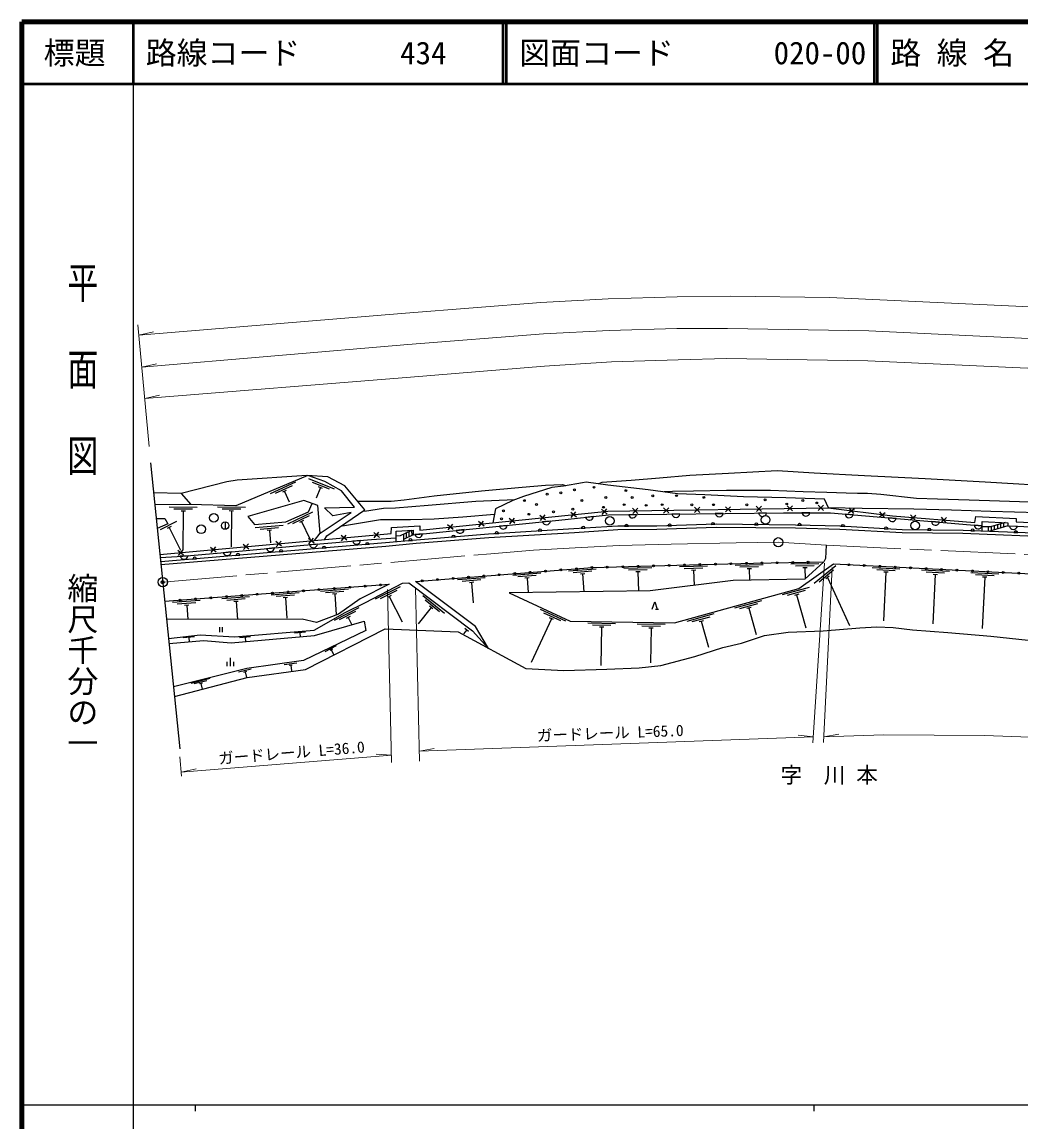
# Model space of a CAD drawing. Units: millimetres, scale not verified. Extents: x 40000 to 680000, y 20000 to 380000.
# Drawn here: x 40000 to 201350, y 202409 to 380000 of the extents above; entities that cross this region are included whole.
import ezdxf
from ezdxf.enums import TextEntityAlignment as Align

# ---------------------------------------------------------------- set-up
doc = ezdxf.new("R2010")
doc.units = ezdxf.units.MM
doc.header["$LTSCALE"] = 1000
doc.header["$PDMODE"] = 32
doc.header["$PDSIZE"] = 500
doc.linetypes.add('CHAIN', pattern=[18.5, 12, -1.5, 3.5, -1.5])
for name, color, linetype, lineweight in [('M-BGD', 7, 'Continuous', 25), ('M-BMK', 2, 'CHAIN', 13), ('M-BMK-OTRS', 5, 'Continuous', 25), ('M-BMK-SRVR', 3, 'Continuous', 25), ('M-STR-HTXT', 7, 'Continuous', 13), ('M-TTL', 2, 'Continuous', 140), ('M-TTL-BAND', 7, 'Continuous', 25), ('M-TTL-LINE', 7, 'Continuous', 50)]:
    doc.layers.add(name, color=color, linetype=linetype, lineweight=lineweight)
for name, color, linetype in [('M-BMK-HTXT', 7, 'Continuous'), ('M-OTRS', 6, 'Continuous'), ('M-TTL-TXT', 7, 'Continuous')]:
    doc.layers.add(name, color=color, linetype=linetype)
doc.styles.add('@ＭＳ ゴシック', font='')
doc.styles.add('ＭＳ ゴシック', font='')
doc.styles.get('@ＭＳ ゴシック').set_extended_font_data('@MS Gothic')
doc.styles.get('ＭＳ ゴシック').set_extended_font_data('MS Gothic')

msp = doc.modelspace()

# ---------------------------------------------------------------- linework, layer by layer
at = {"layer": 'M-BGD'}
for p, q in [((84219, 305632), (80122, 303772)), ((90551, 304497), (86367, 306154)), ((89743, 304494), (86954, 305599)), ((65720, 303808), (67300, 302044)), ((83660, 305048), (80929, 303808)), ((82737, 304300), (82100, 304011)), ((82418, 304155), (83187, 302461)), ((88238, 304768), (87554, 303038)), ((88564, 304639), (87913, 304896)), ((169571, 301073), (168711, 301905)), ((168733, 301064), (169560, 301919)), ((68314, 301553), (63814, 301576)), ((67563, 301257), (64563, 301272)), ((66411, 300963), (65711, 300966)), ((66061, 300965), (66030, 294720)), ((76118, 301568), (71619, 301590)), ((75367, 301271), (72367, 301286)), ((74216, 300977), (73516, 300981)), ((73866, 300979), (73837, 295207)), ((86970, 300781), (82912, 298836)), ((86424, 300187), (83718, 298890)), ((124661, 299498), (123735, 300256)), ((123827, 299420), (124580, 300340)), ((129636, 299996), (128711, 300753)), ((128802, 299917), (129555, 300837)), ((134611, 300493), (133686, 301250)), ((133777, 300414), (134530, 301335)), ((139373, 300400), (138085, 300385)), ((139575, 300585), (138715, 301417)), ((138737, 300576), (139564, 301430)), ((144574, 300666), (143715, 301498)), ((143736, 300657), (144563, 301512)), ((146373, 300485), (145085, 300469)), ((149573, 300747), (148714, 301579)), ((148735, 300739), (149562, 301593)), ((153372, 300569), (152084, 300554)), ((154573, 300829), (153713, 301661)), ((153735, 300820), (154562, 301675)), ((159572, 300910), (158713, 301742)), ((158734, 300901), (159561, 301756)), ((160372, 300653), (159084, 300638)), ((164571, 300992), (163712, 301823)), ((163733, 300983), (164560, 301837)), ((167372, 300680), (166083, 300682)), ((174358, 300362), (173075, 300472)), ((173645, 300663), (174586, 301391)), ((174476, 300552), (173744, 301498)), ((178605, 300033), (179546, 300761)), ((179436, 299922), (178704, 300868)), ((183599, 299537), (184504, 300308)), ((184434, 299465), (183658, 300375)), ((65001, 299263), (62315, 297928)), ((64105, 298483), (63478, 298171)), ((72839, 299220), (72839, 298020)), ((82204, 298625), (77719, 298251)), ((85516, 299419), (84885, 299116)), ((85201, 299268), (86534, 296485)), ((109735, 298007), (108810, 298764)), ((108901, 297928), (109654, 298849)), ((114711, 298504), (113785, 299262)), ((113876, 298425), (114629, 299346)), ((118461, 298656), (117179, 298529)), ((119686, 299001), (118760, 299759)), ((118851, 298923), (119604, 299843)), ((125427, 299347), (124145, 299220)), ((132388, 300084), (131107, 299947)), ((137405, 298529), (138030, 298526)), ((144403, 298568), (145029, 298590)), ((151399, 298810), (152025, 298832)), ((158398, 298769), (159024, 298761)), ((165398, 298683), (166023, 298668)), ((172395, 298506), (173020, 298471)), ((181332, 299761), (180049, 299871)), ((188306, 299160), (187023, 299271)), ((188584, 299141), (189488, 299913)), ((189419, 299070), (188643, 299980)), ((195228, 298559), (193945, 298670)), ((196236, 297679), (196238, 298419)), ((199363, 298561), (196326, 297675)), ((196737, 297795), (196738, 298472)), ((197237, 297941), (197239, 298618)), ((197737, 298087), (197739, 298764)), ((198238, 298233), (198239, 298910)), ((198738, 298378), (198740, 299056)), ((200925, 298496), (199638, 298549)), ((62304, 293925), (99671, 297319)), ((63791, 298327), (65629, 294631)), ((81481, 298263), (78492, 298014)), ((80360, 297869), (79663, 297811)), ((80012, 297840), (80178, 295850)), ((86395, 295695), (87156, 296608)), ((92508, 296245), (91590, 297011)), ((91673, 296174), (92435, 297088)), ((97787, 296725), (96868, 297490)), ((96951, 296654), (97713, 297567)), ((100500, 295993), (100508, 297708)), ((100508, 297708), (103231, 297857)), ((101654, 297215), (101672, 296097)), ((103247, 297148), (101668, 296383)), ((102101, 297431), (102114, 296599)), ((102547, 297647), (102561, 296815)), ((102994, 297844), (103007, 297032)), ((103231, 297857), (103247, 297148)), ((104774, 297299), (103492, 297172)), ((109464, 296756), (110088, 296808)), ((111495, 297966), (110213, 297839)), ((116442, 297314), (117067, 297353)), ((123428, 297748), (124053, 297787)), ((130415, 298180), (131040, 298217)), ((179385, 298121), (180010, 298086)), ((186380, 297910), (187006, 297903)), ((193379, 297791), (194004, 297766)), ((200373, 297516), (200999, 297492)), ((71395, 294327), (70476, 295093)), ((70560, 294256), (71321, 295170)), ((76673, 294807), (75755, 295573)), ((75838, 294736), (76600, 295649)), ((80799, 295003), (79516, 294885)), ((81952, 295286), (81033, 296052)), ((81117, 295215), (81878, 296129)), ((87230, 295766), (86311, 296531)), ((87771, 295624), (86488, 295517)), ((88540, 294980), (89163, 295033)), ((94747, 296204), (93463, 296098)), ((95515, 295566), (96139, 295619)), ((102489, 296169), (103112, 296224)), ((66117, 293848), (65198, 294614)), ((65282, 293777), (66043, 294690)), ((66855, 293752), (65569, 293670)), ((67613, 293222), (68237, 293275)), ((73828, 294363), (72545, 294246)), ((74589, 293808), (75212, 293861)), ((81564, 294394), (82188, 294447)), ((132830, 291589), (128343, 291249)), ((141814, 291812), (137316, 291685)), ((141073, 291491), (138074, 291406)), ((150810, 292060), (146312, 291938)), ((150069, 291740), (147070, 291658)), ((148927, 291409), (148227, 291390)), ((148577, 291399), (148644, 288967)), ((159807, 292305), (155308, 292183)), ((159065, 291985), (156066, 291903)), ((157924, 291654), (157224, 291635)), ((157574, 291644), (157624, 289815)), ((168803, 292442), (164303, 292365)), ((168058, 292129), (165058, 292078)), ((166913, 291810), (166213, 291798)), ((166563, 291804), (166594, 290001)), ((171568, 292107), (168083, 289259)), ((171177, 291400), (168854, 289501)), ((181934, 291583), (177440, 291809)), ((181170, 291321), (178174, 291472)), ((189924, 291182), (185430, 291408)), ((114885, 290202), (110399, 289846)), ((114161, 289844), (111170, 289606)), ((123856, 290914), (119371, 290558)), ((123133, 290556), (120142, 290318)), ((122010, 290166), (121312, 290110)), ((121661, 290138), (121847, 287800)), ((132105, 291233), (129113, 291007)), ((130981, 290848), (130283, 290795)), ((130632, 290821), (130851, 287924)), ((139932, 291158), (139232, 291139)), ((139582, 291148), (139669, 288045)), ((170476, 290440), (169934, 289997)), ((170205, 290218), (173784, 282486)), ((179657, 291097), (179261, 283208)), ((180007, 291080), (179307, 291115)), ((189160, 290920), (186164, 291071)), ((187647, 290696), (187247, 282727)), ((187996, 290678), (187297, 290713)), ((197914, 290781), (193420, 291007)), ((197150, 290519), (194154, 290670)), ((195637, 290295), (195220, 282001)), ((195986, 290277), (195287, 290312)), ((63076, 286384), (99340, 289136)), ((84786, 287731), (80299, 287390)), ((92763, 288336), (88276, 287995)), ((92038, 287980), (89047, 287753)), ((101127, 288736), (97109, 286708)), ((100592, 288130), (97914, 286778)), ((113038, 289454), (112340, 289398)), ((112689, 289426), (112950, 286135)), ((167242, 288615), (162905, 287413)), ((166599, 288126), (163708, 287324)), ((68832, 286520), (64345, 286180)), ((68107, 286164), (65116, 285937)), ((76809, 287125), (72322, 286785)), ((76084, 286770), (73093, 286543)), ((74960, 286383), (74262, 286330)), ((74611, 286357), (74830, 283475)), ((84061, 287375), (81070, 287148)), ((82937, 286989), (82239, 286936)), ((82588, 286962), (82838, 283670)), ((90914, 287594), (90216, 287541)), ((90565, 287567), (90815, 284275)), ((99701, 287344), (99076, 287028)), ((99388, 287186), (101467, 283069)), ((108297, 284443), (104804, 287280)), ((107526, 284683), (105197, 286575)), ((159533, 286477), (155196, 285275)), ((158890, 285988), (155999, 285186)), ((165571, 287529), (164897, 287342)), ((165234, 287436), (166718, 282085)), ((66983, 285778), (66285, 285725)), ((66634, 285752), (66809, 283438)), ((94469, 285340), (90452, 283312)), ((93935, 284734), (91256, 283382)), ((106172, 285396), (104035, 282765)), ((106444, 285175), (105900, 285617)), ((127913, 283179), (123830, 285070)), ((127107, 283222), (124384, 284482)), ((142425, 285114), (142926, 285114)), ((151824, 284339), (147487, 283137)), ((157862, 285391), (157188, 285204)), ((157525, 285298), (158717, 280999)), ((93043, 283948), (92418, 283632)), ((92731, 283790), (93329, 282605)), ((125619, 283580), (122337, 276489)), ((125937, 283433), (125302, 283727)), ((135976, 282762), (131477, 282842)), ((135221, 282475), (132221, 282528)), ((143975, 282619), (139475, 282699)), ((143219, 282333), (140220, 282386)), ((151181, 283850), (148290, 283048)), ((150153, 283254), (149478, 283067)), ((149816, 283160), (150980, 278960)), ((67868, 280621), (66075, 280464)), ((71917, 282208), (71917, 281425)), ((72384, 282208), (72384, 281425)), ((76952, 280637), (75159, 280479)), ((85831, 281378), (84038, 281221)), ((84935, 281300), (84991, 280663)), ((111892, 281752), (111369, 281108)), ((112164, 281531), (111621, 281972)), ((134065, 282195), (133366, 282208)), ((133715, 282202), (133605, 276017)), ((142064, 282053), (141364, 282066)), ((141714, 282059), (141614, 276444)), ((66972, 280543), (67032, 279853)), ((76056, 280558), (76116, 279869)), ((90805, 279209), (88940, 278246)), ((73701, 275917), (73701, 277245)), ((90187, 278653), (89751, 278429)), ((89969, 278541), (90396, 277715)), ((73168, 275917), (73168, 276613)), ((74234, 275917), (74234, 276613)), ((77032, 275428), (74995, 274917)), ((84452, 276411), (82373, 276117)), ((83685, 276090), (83199, 276022)), ((83442, 276056), (83572, 275136)), ((70354, 273895), (67298, 273129)), ((69895, 273564), (67859, 273053)), ((76303, 275029), (75827, 274910)), ((76065, 274969), (76291, 274067)), ((69166, 273164), (68690, 273045)), ((68928, 273105), (69154, 272203))]:
    msp.add_line(p, q, dxfattribs=at)
for points in [[(255011, 302201), (249052, 302428), (244008, 302788), (239399, 302932), (235340, 303022), (230408, 303381), (224877, 303777), (208393, 304860), (195720, 305652), (185999, 306156), (176187, 306661), (168050, 307093), (162074, 307453), (154210, 307021), (147993, 306738), (143080, 306297), (138502, 305935), (134525, 305637), (133724, 305564), (133212, 305364)], [(88931, 296343), (89306, 296984), (95445, 301147), (92199, 305074), (89425, 306480), (86036, 306718), (74787, 305955), (73117, 305673), (65720, 303808), (61279, 303940)], [(91667, 304244), (88979, 305752), (86194, 306707), (74548, 301806), (67202, 302047), (61482, 301955)], [(170396, 301500), (169740, 302899), (163501, 303087), (156618, 303292), (150419, 303600), (145956, 303773), (141230, 304389), (134688, 305176), (131195, 305621), (130597, 305549), (127568, 305020), (125670, 304761), (121060, 303346), (119368, 302691), (116534, 301344), (116116, 299072)], [(87314, 296197), (88187, 297380), (93200, 300760), (90236, 300183), (88903, 301476), (93777, 301615), (91667, 304244)], [(94349, 302586), (99680, 302595), (101802, 302784), (106645, 303415), (114291, 304223), (120856, 304840), (124617, 305129), (127319, 305256), (127921, 305082)], [(253432, 300372), (246192, 300704), (238317, 300916), (231805, 301057), (225766, 301339), (221588, 301480), (211557, 302116), (204565, 302363), (193105, 302716), (188019, 302892), (184619, 302999), (178862, 303670), (176707, 303811), (175048, 303811), (173246, 303881), (170103, 303952), (166275, 304093), (161013, 304305), (153878, 304305), (148547, 304177), (145161, 304123), (143796, 304054)], [(88187, 297380), (87812, 301861), (85540, 302693), (76519, 300085), (77598, 298803), (82660, 299230), (86327, 300827), (86906, 302193)], [(119677, 302810), (113348, 302491), (105648, 301890), (100390, 301439), (98430, 301364), (95383, 300911)], [(116368, 300439), (111250, 299969), (106627, 299637), (102794, 299544), (97946, 299544), (91805, 298530)], [(103247, 297148), (126803, 299484), (134819, 300346), (163103, 300686), (170722, 300675), (195228, 298564)], [(104302, 297891), (134721, 300931), (170312, 301510), (180738, 300185), (194060, 299128)], [(225291, 300008), (218753, 300251), (211310, 300599), (204285, 300703), (196624, 300877), (190259, 301120), (184173, 301259), (175815, 301364), (170396, 301500)], [(61704, 299787), (63100, 299794), (63590, 298927), (61869, 298172)], [(340463, 294227), (330126, 291364), (321996, 291686), (305928, 292412), (283593, 293418), (266853, 294257), (248659, 295152), (228502, 296215), (207901, 297221), (192132, 297839), (182287, 297961), (172214, 298516), (165053, 298692), (152245, 298840), (142648, 298507), (136323, 298533), (129232, 298109), (115408, 297250), (103789, 296284), (98780, 295840), (62430, 292787)], [(62467, 292338), (98828, 295282), (103729, 295772), (115448, 296699), (129322, 297509), (136347, 298003), (142658, 298057), (152251, 298390), (165044, 298242), (172196, 298066), (182272, 297511), (192121, 297390), (207881, 296772), (228480, 295765), (248636, 294703), (266831, 293808), (283571, 292969), (305908, 291963), (321977, 291236), (330089, 290939), (342091, 294304), (346421, 296340)], [(99671, 297319), (99727, 298313), (104302, 298561), (104302, 297891)], [(194060, 299128), (194189, 300088), (200739, 299759), (200739, 299228)], [(195228, 297718), (195229, 299306), (199388, 299095), (199363, 298561)], [(198951, 299118), (196558, 298420), (195228, 298417)], [(199363, 298561), (244507, 296704), (245961, 296644), (249857, 297014), (277513, 296320), (290287, 294461), (309323, 294467), (329777, 293403), (340032, 295480)], [(200739, 299228), (245543, 297241), (250425, 297734), (277190, 297042), (290941, 295011), (309682, 294896), (322024, 294263), (329614, 293894), (335602, 294804), (339713, 295674)], [(62351, 293466), (66026, 293699), (72147, 294209), (85557, 295439), (96493, 296350), (100441, 296661)], [(102949, 297841), (101141, 296982), (100504, 296927)], [(170009, 295439), (169915, 293294), (169605, 292755)], [(103646, 289611), (122632, 291118), (132167, 291840), (145852, 292226), (158240, 292563), (169605, 292755)], [(169605, 292755), (166575, 289984), (154968, 289765), (141536, 288071), (118737, 287757)], [(118737, 287757), (128598, 283193), (145483, 282892), (165581, 288466), (171177, 292424)], [(171177, 292424), (292819, 286317), (305780, 285564), (320198, 284610), (327964, 283920), (333331, 281466), (342934, 278686), (349704, 273921)], [(115436, 278774), (113293, 282321), (103646, 289611)], [(99340, 289136), (94647, 286785), (91171, 284319), (87610, 282947), (85307, 283523), (63379, 283422)], [(63690, 280382), (68805, 280947), (74341, 280645), (87232, 281722), (92272, 284585), (95527, 286212), (101499, 289317), (102520, 289382), (112834, 281591), (115436, 278774)], [(141900, 285114), (142288, 286302), (142676, 285114)], [(63775, 279557), (69349, 280037), (73828, 279664), (87313, 280871), (95312, 283176), (95575, 281684)], [(95575, 281684), (85519, 276812), (76352, 275532), (64488, 272586)], [(64648, 271020), (76399, 274076), (85832, 275353), (98709, 281967), (110498, 281445), (121474, 275509), (127574, 275211), (134530, 275434), (139792, 275657), (143271, 276014), (148762, 277443), (153310, 278914), (156298, 279627), (160051, 280879), (163886, 281414), (169505, 281592), (175447, 282127), (178212, 282261), (180843, 282172), (183965, 281771), (189687, 281325), (196643, 280745), (204147, 279941)]]:
    msp.add_lwpolyline(points, dxfattribs=at)
for centre, radius in [((124920, 303700), 150), ((127114, 303924), 150), ((129308, 304388), 150), ((132477, 304810), 150), ((137642, 304277), 150), ((121220, 302660), 150), ((123174, 302019), 150), ((130525, 302676), 150), ((134381, 303148), 150), ((137351, 302003), 150), ((138658, 303148), 150), ((140905, 301897), 150), ((141966, 303423), 150), ((143501, 302003), 150), ((145825, 303458), 150), ((148284, 301984), 150), ((150250, 303180), 150), ((151791, 302000), 150), ((157172, 301981), 150), ((160123, 302800), 150), ((163630, 302112), 150), ((166252, 302669), 150), ((168481, 302276), 150), ((71023, 299893), 700), ((117830, 301017), 150), ((121957, 300451), 150), ((125929, 300835), 150), ((129052, 301267), 150), ((134026, 301583), 150), ((160220, 299539), 700), ((68958, 298025), 700), ((72839, 298620), 600), ((117520, 299730), 150), ((135030, 299392), 700), ((184394, 298639), 700), ((124638, 291270), 150), ((127131, 291459), 150), ((129624, 291647), 150), ((132117, 291836), 150), ((134616, 291909), 150), ((137115, 291979), 150), ((139614, 292050), 150), ((142113, 292120), 150), ((144612, 292191), 150), ((147111, 292260), 150), ((149610, 292328), 150), ((152109, 292396), 150), ((154608, 292464), 150), ((157107, 292532), 150), ((159607, 292586), 150), ((162106, 292628), 150), ((164606, 292671), 150), ((167105, 292713), 150), ((173673, 292299), 150), ((176170, 292173), 150), ((178667, 292048), 150), ((181164, 291923), 150), ((183661, 291797), 150), ((186158, 291672), 150), ((188655, 291546), 150), ((191151, 291421), 150), ((193648, 291296), 150), ((196145, 291170), 150), ((104700, 289695), 150), ((107193, 289892), 150), ((109685, 290090), 150), ((112177, 290288), 150), ((114669, 290486), 150), ((117161, 290684), 150), ((119653, 290881), 150), ((122146, 291079), 150), ((198642, 291045), 150), ((201139, 290920), 150), ((80526, 287708), 150), ((83019, 287897), 150), ((85511, 288086), 150), ((88004, 288276), 150), ((90497, 288465), 150), ((92990, 288654), 150), ((95483, 288843), 150), ((97976, 289032), 150), ((65569, 286573), 150), ((68062, 286763), 150), ((70554, 286952), 150), ((73047, 287141), 150), ((75540, 287330), 150), ((78033, 287519), 150)]:
    msp.add_circle(centre, radius, dxfattribs=at)
for centre, radius, start, end in [((138728, 300520), 656, 191.86067, 349.51886), ((145727, 300604), 656, 191.86067, 349.51886), ((152727, 300688), 656, 191.86067, 349.51886), ((159726, 300773), 656, 191.86067, 349.51886), ((166728, 300808), 656, 191.08615, 348.74434), ((173727, 300544), 656, 186.24714, 343.90533), ((117807, 298719), 656, 196.83451, 354.4927), ((124773, 299410), 656, 196.83451, 354.4927), ((130731, 298144), 318, 13.31167, 173.5294), ((131734, 300142), 656, 197.30773, 354.96592), ((137717, 298473), 318, 9.65771, 169.87544), ((144718, 298524), 318, 11.87408, 172.09181), ((151714, 298767), 318, 11.87408, 172.09181), ((158711, 298710), 318, 9.22934, 169.44707), ((165709, 298621), 318, 8.4817, 168.69944), ((172705, 298434), 318, 6.73918, 166.95691), ((179694, 298049), 318, 6.73918, 166.95691), ((180701, 299943), 656, 186.24714, 343.90533), ((187676, 299342), 656, 186.24714, 343.90533), ((194598, 298741), 656, 186.24714, 343.90533), ((200287, 298650), 656, 188.81562, 346.47381), ((104121, 297362), 656, 196.83451, 354.4927), ((109781, 296727), 318, 14.64161, 174.85934), ((110841, 298029), 656, 196.83451, 354.4927), ((116758, 297279), 318, 13.44947, 173.6672), ((123744, 297713), 318, 13.44947, 173.6672), ((186692, 297852), 318, 9.18457, 169.4023), ((193689, 297724), 318, 7.64602, 167.86375), ((200684, 297450), 318, 7.64602, 167.86375), ((80146, 295071), 656, 196.41275, 354.07095), ((87119, 295697), 656, 195.92997, 353.58816), ((88856, 294952), 318, 14.69314, 174.91087), ((94095, 296278), 656, 195.92997, 353.58816), ((95831, 295538), 318, 14.69314, 174.91087), ((102806, 296142), 318, 14.95297, 175.1707), ((66204, 293838), 656, 194.8062, 352.46439), ((67930, 293194), 318, 14.69314, 174.91087), ((73175, 294431), 656, 196.41275, 354.07095), ((74905, 293780), 318, 14.69314, 174.91087), ((81881, 294366), 318, 14.69314, 174.91087)]:
    msp.add_arc(centre, radius, start, end, dxfattribs=at)
at = {"layer": 'M-BMK'}
msp.add_lwpolyline([(62758, 289486), (115821, 294081), (122700, 294635), (129458, 295048), (136567, 295406), (144963, 295596), (155482, 295852), (162275, 295923), (170071, 295435), (261524, 291256), (320402, 288429), (324761, 288018), (330673, 286974), (336101, 285367), (342935, 282513), (348893, 279104), (353268, 275898), (357145, 272848)], dxfattribs=at)
at = {"layer": 'M-BMK-OTRS'}
msp.add_line((60784, 308776), (65516, 262544), dxfattribs=at)
at = {"layer": 'M-BMK-SRVR'}
for centre in [(162275, 295923), (162275, 295923), (62758, 289486), (62758, 289486)]:
    msp.add_circle(centre, 750, dxfattribs=at)
at = {"layer": 'M-OTRS'}
msp.add_point((62758, 289486), dxfattribs=at)
at = {"layer": 'M-STR-HTXT'}
for p, q in [((60552, 311401), (58737, 331087)), ((58892, 329414), (61287, 329953)), ((59369, 324236), (61762, 324782)), ((59838, 319153), (62233, 319689)), ((167865, 263506), (169761, 292531)), ((169591, 263552), (170980, 291842)), ((99748, 260350), (99105, 288274)), ((103601, 288565), (104283, 260580)), ((167930, 264505), (165488, 264757)), ((169636, 264486), (172054, 264912)), ((104244, 262173), (167930, 264505)), ((65513, 261255), (65802, 258110)), ((65740, 258781), (99721, 261519)), ((99721, 261519), (97270, 261664)), ((104244, 262173), (106661, 262603)), ((65740, 258781), (68136, 259317))]:
    msp.add_line(p, q, dxfattribs=at)
for points in [[(58892, 329414), (101992, 332943), (123895, 334667), (134752, 335279), (145903, 335592), (154470, 335717), (170623, 335461), (201817, 334003), (330286, 328035), (335483, 327716), (340039, 327084), (345673, 325906), (355300, 322317)], [(59369, 324236), (102384, 327902), (124326, 329599), (134920, 330163), (145878, 330448), (154043, 330495), (176904, 330081), (201577, 328886), (330088, 323151), (335048, 322820), (339258, 322309), (344448, 321195), (349120, 319813)], [(59838, 319153), (102812, 322628), (124463, 324393), (135282, 325076), (146062, 325419), (153920, 325647), (176757, 325251), (201354, 324108), (329844, 318538), (334593, 318192), (338265, 317672), (342925, 316631), (346233, 315528)], [(169636, 264486), (179328, 264824), (195599, 264729), (291353, 261205)]]:
    msp.add_lwpolyline(points, dxfattribs=at)
at = {"layer": 'M-TTL'}
for p, q in [((40000, 380000), (40000, 20000)), ((680000, 380000), (40000, 380000))]:
    msp.add_line(p, q, dxfattribs=at)
at = {"layer": 'M-TTL-BAND'}
for p, q in [((58000, 370000), (58000, 20000)), ((40000, 205000), (579000, 205000)), ((68000, 205000), (68000, 204000)), ((168000, 205000), (168000, 204000))]:
    msp.add_line(p, q, dxfattribs=at)
at = {"layer": 'M-TTL-LINE'}
for p, q in [((58000, 380000), (58000, 370000)), ((117750, 380000), (117750, 370000)), ((118250, 380000), (118250, 370000)), ((177750, 380000), (177750, 370000)), ((178250, 380000), (178250, 370000)), ((40000, 370000), (680000, 370000))]:
    msp.add_line(p, q, dxfattribs=at)

# ---------------------------------------------------------------- texts
at = {"layer": 'M-BMK-HTXT', "style": 'ＭＳ ゴシック'}
msp.add_text('字  川 本', height=2566, dxfattribs=at).set_placement((170505, 258313), align=Align.MIDDLE_CENTER)
at = {"layer": 'M-STR-HTXT', "style": 'ＭＳ ゴシック'}
for s, rotation, p in [('ガードレール L=65.0', 2.097, (135158, 263652)), ('ガードレール L=36.0', 4.605, (83693, 260470))]:
    msp.add_text(s, height=1833, rotation=rotation, dxfattribs=at).set_placement(p, align=Align.BOTTOM_CENTER)
at = {"layer": 'M-TTL-BAND', "style": '@ＭＳ ゴシック', "width": 1.4}
msp.add_text('平  面  図', height=3666, rotation=270, dxfattribs=at).set_placement((49777, 306475), align=Align.MIDDLE_RIGHT)
at = {"layer": 'M-TTL-BAND', "style": '@ＭＳ ゴシック'}
msp.add_text('縮尺千分の一', height=3666, rotation=270, dxfattribs=at).set_placement((49777, 261030), align=Align.MIDDLE_RIGHT)
at = {"layer": 'M-TTL-TXT', "style": 'ＭＳ ゴシック'}
msp.add_text('標題', height=3666, dxfattribs=at).set_placement((48500, 375000), align=Align.MIDDLE_CENTER)
for s, p in [('路線コード', (60000, 375000)), ('434', (101142, 375000)), ('図面コード', (120380, 375000)), ('020-00', (161521, 375000)), ('路 線 名', (180380, 375000))]:
    msp.add_text(s, height=3666, dxfattribs=at).set_placement(p, align=Align.MIDDLE_LEFT)

doc.saveas('drawing.dxf')
